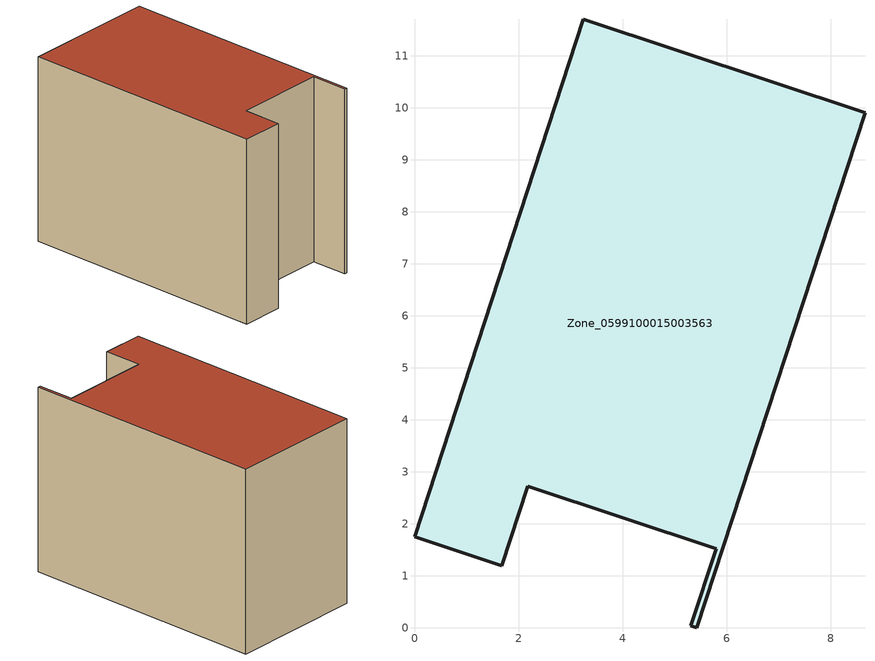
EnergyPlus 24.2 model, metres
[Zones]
Zone_0599100015003563
 floor ground (C_G): 0,1.75 3.25,11.7 8.66,9.91 5.43,0 5.31,0.04 5.8,1.52 2.18,2.72 1.68,1.19 z0.84
 wall outside (C_F): 3.25,11.7 0,1.75 1.68,1.19 2.18,2.72 5.8,1.52 5.31,0.04 5.43,0 8.66,9.91 3.25,11.7 z0.84:8.6
 roof outside (C_R): 5.43,0 8.66,9.91 3.25,11.7 0,1.75 1.68,1.19 2.18,2.72 5.8,1.52 5.31,0.04 z8.6
[BUILDING]
Pand.0599100015003563: North Axis=0; Terrain=City; Loads Convergence Tolerance Value=0.04; Temperature Convergence Tolerance Value=0.4; Solar Distribution=FullExterior; Maximum Number of Warmup Days=25; Minimum Number of Warmup Days=1
[Site:Location]
Rotterdam.The.Hague.AP_ZH_NLD Design_Conditions: Latitude=51.96; Longitude=4.45; Time Zone=1; Elevation=-4.5
[SITE:GROUNDTEMPERATURE:BUILDINGSURFACE]
18, 18, 18, 18, 18, 18, 18, 18, 18, 18, 18, 18
[MATERIAL] Thermal Absorptance=0.9; Solar Absorptance=0.7; Visible Absorptance=0.7
Name | Roughness | Thickness | Conductivity | Density | Specific Heat
G.TI.1965-1974 | MediumSmooth | 0.15 | 0.882353 | 540 | 1210
F.TI.1965-1974 | Rough | 0.3 | 0.697674 | 1920 | 840
R.TI.1965-1974 | MediumRough | 0.2 | 0.232558 | 1500 | 1000
[CONSTRUCTION]
C_G: G.TI.1965-1974
C_F: F.TI.1965-1974
C_R: R.TI.1965-1974
[ZONE]
Zone_0599100015003563: Type=1; Multiplier=1; Ceiling Height=Autocalculate; Volume=Autocalculate; Floor Area=autocalculate; Part of Total Floor Area=Yes
[ZONEINFILTRATION:DESIGNFLOWRATE]
Infil_Zone_0599100015003563: Zone or ZoneList or Space or SpaceList=Zone_0599100015003563; Schedule=AlwaysOn; Design Flow Rate Calculation Method=Flow/Area; Flow Rate per Floor Area=0.003; Constant Term Coefficient=1; Temperature Term Coefficient=0; Velocity Term Coefficient=0; Velocity Squared Term Coefficient=0
[HVACTEMPLATE:ZONE:IDEALLOADSAIRSYSTEM]
Zone_0599100015003563: Maximum Heating Supply Air Temperature=50; Minimum Cooling Supply Air Temperature=13; Maximum Heating Supply Air Humidity Ratio=0.0156; Minimum Cooling Supply Air Humidity Ratio=0.0077; Heating Limit=NoLimit; Cooling Limit=NoLimit; Dehumidification Control Type=ConstantSensibleHeatRatio; Cooling Sensible Heat Ratio=0.7; Dehumidification Setpoint=60; Humidification Control Type=None; Humidification Setpoint=30; Outdoor Air Method=None; Outdoor Air Flow Rate per Person=0.00944; Outdoor Air Flow Rate per Zone Floor Area=0; Outdoor Air Flow Rate per Zone=0; Demand Controlled Ventilation Type=None; Outdoor Air Economizer Type=NoEconomizer; Heat Recovery Type=None; Sensible Heat Recovery Effectiveness=0.7; Latent Heat Recovery Effectiveness=0.65
[ZONECONTROL:THERMOSTAT]
ThermostatControl_Zone_0599100015003563: Zone or ZoneList=Zone_0599100015003563; Control Type Schedule=DualSetpointControlType; Control 1=Thermostat_Zone_0599100015003563; Temperature Difference Between Cutout And Setpoint=0
[THERMOSTATSETPOINT:DUALSETPOINT]
Thermostat_Zone_0599100015003563: Heating Setpoint Temperature Schedule=HeatingSetpoint_Zone_0599100015003563; Cooling Setpoint Temperature Schedule=CoolingSetpoint_Zone_0599100015003563
[SCHEDULE:COMPACT]
HeatingSetpoint_Zone_0599100015003563: Through: 12/31, For: AllDays, Until: 24:00, 21
CoolingSetpoint_Zone_0599100015003563: Through: 12/31, For: AllDays, Until: 24:00, 24
DualSetpointControlType: Through: 12/31, For: AllDays, Until: 24:00, 4
AlwaysOn: Through: 12/31, For: AllDays, Until: 24:00, 1
